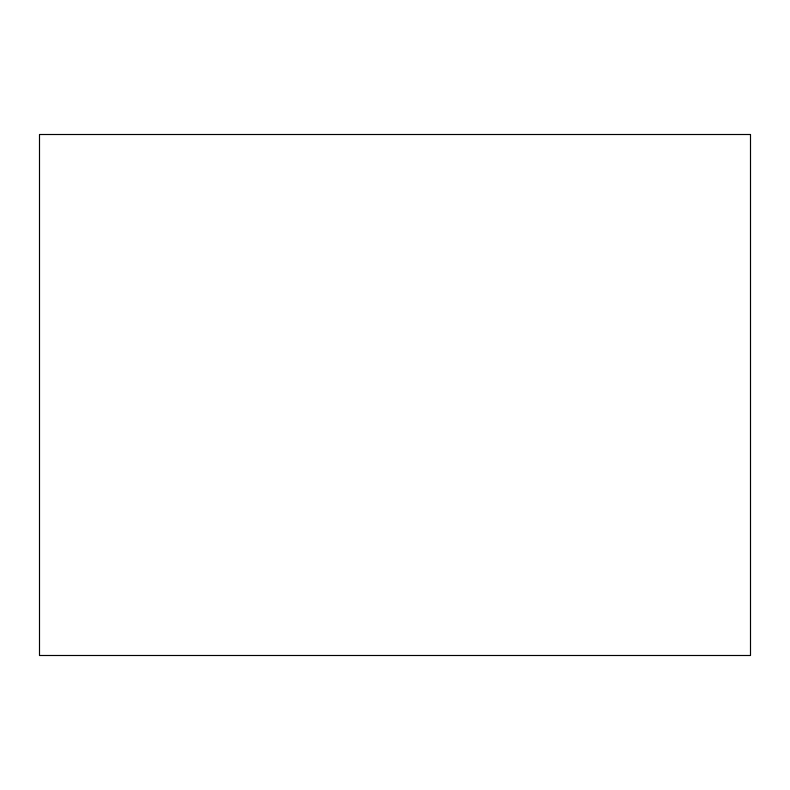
<?xml version="1.0" encoding="UTF-8"?>
<svg xmlns="http://www.w3.org/2000/svg" width="790" height="790" viewBox="0 0 790 790"><rect width="100%" height="100%" fill="white"/><g stroke="black" fill="none" stroke-linecap="round" stroke-linejoin="round"><path stroke-width="1.19" d="M750.5 134.507L39.5 134.507L39.5 655.493L750.5 655.493L750.5 134.507"/></g></svg>
